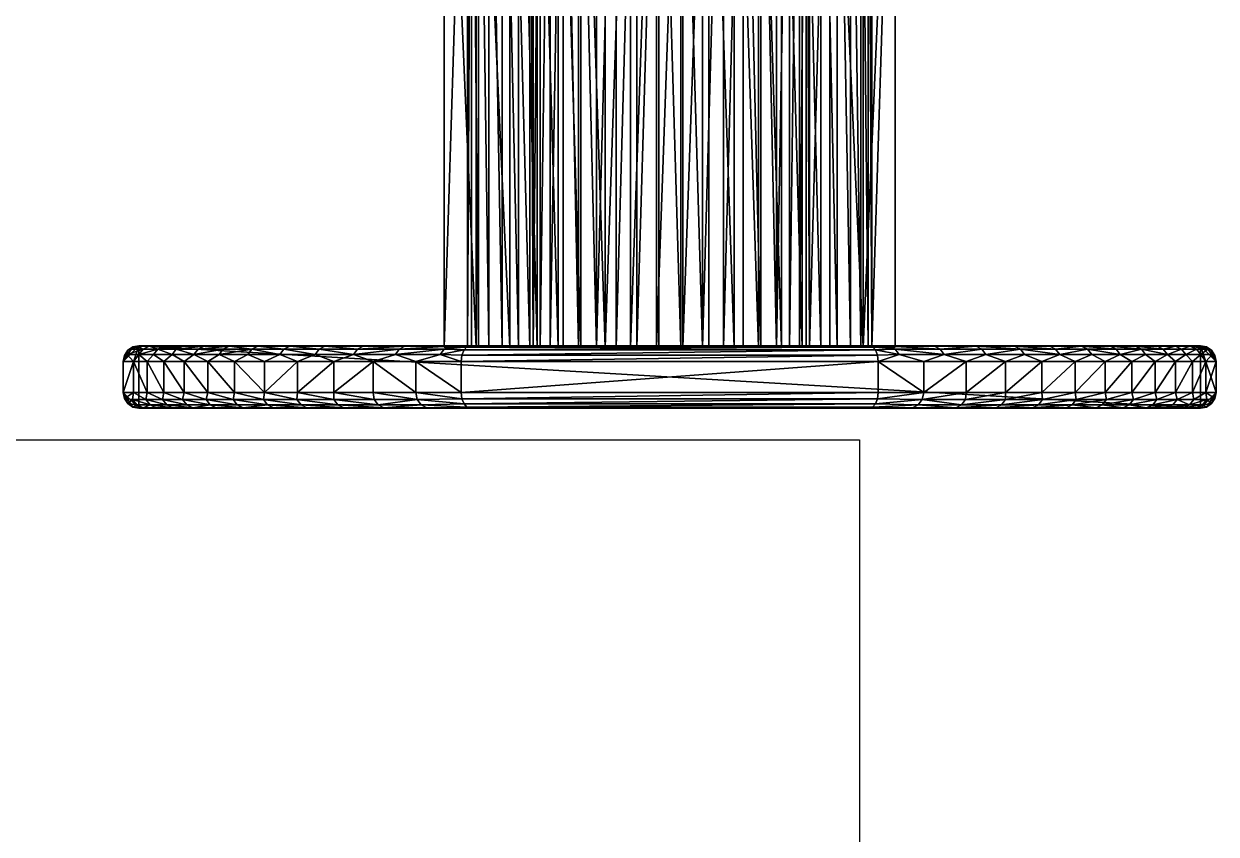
# Model space of a CAD drawing. Header units: metres. Extents: x -46 to 153, y -1 to 83.
# Drawn here: x 63.4823 to 63.8642, y 15.0238 to 15.2832 of the extents above; entities that cross this region are included whole.
import ezdxf

# ---------------------------------------------------------------- set-up
doc = ezdxf.new("R2010")
doc.units = ezdxf.units.M
doc.header["$LTSCALE"] = 0.018
doc.layers.add('3DKITBATH', color=3, linetype='Continuous')
doc.layers.add('LAYER-ON', color=4, linetype='Continuous')

# ---------------------------------------------------------------- blocks, each defined once
blk = doc.blocks.new('cwba250')
at = {"layer": '3DKITBATH', "color": 227}
mesh = blk.add_polyface(dxfattribs=at)
corners = [(0.14502, 0, 0.35), (0.1431, -0.00038, 0.35), (0.14, -0.005, 0.35), (0.14502, -0.02, 0.35), (0.14147, -0.00146, 0.35), (0.14038, -0.00308, 0.35), (0.14762, -0.015, 0.28898), (0.14762, -0.005, 0.28898), (0.15303, -0.005, 0.2587), (0.14327, -0.015, 0.31942), (0.14327, -0.005, 0.31942), (0.14, -0.015, 0.35), (0.14856, -0.00109, 0.29511), (0.15054, -0.00013, 0.29541), (0.15586, -0.00013, 0.26456), (0.15389, -0.00109, 0.26419), (0.14297, -0.00283, 0.32604), (0.14435, -0.00109, 0.3262), (0.14719, -0.00283, 0.2949), (0.14634, -0.00013, 0.32643), (0.15252, -0.00283, 0.26393), (0.15897, -0.00283, 0.23317), (0.15254, 0, 0.28988), (0.14826, 0, 0.31988)]
mesh.append_faces([[corners[k] for k in face] for face in [(0, 2, 3, 3)]], dxfattribs={"vtx0": -1, "vtx1": -1, "vtx2": -1, "vtx3": -1, "color": 227})
mesh.append_faces([[corners[k] for k in face] for face in [(9, 7, 6, 6), (11, 10, 9, 9), (12, 14, 15, 15), (12, 16, 17, 17), (17, 13, 12, 12), (20, 12, 15, 15)]], dxfattribs={"vtx0": -1, "vtx2": -1, "color": 227})
mesh.append_faces([[corners[k] for k in face] for face in [(0, 1, 2, 2), (1, 4, 2, 2)]], dxfattribs={"vtx1": -1, "vtx2": -1, "vtx3": -1, "color": 227})
mesh.append_faces([[corners[k] for k in face] for face in [(16, 4, 17, 17), (17, 1, 19, 19), (20, 7, 18, 18), (20, 8, 7, 7), (21, 8, 20, 20), (22, 14, 13, 13), (23, 13, 19, 19), (23, 22, 13, 13), (0, 23, 19, 19), (0, 19, 1, 1), (1, 17, 4, 4), (4, 16, 5, 5), (10, 18, 7, 7), (10, 16, 18, 18), (10, 5, 16, 16), (10, 2, 5, 5)]], dxfattribs={"vtx2": -1, "color": 227})
mesh.append_faces([[corners[k] for k in face] for face in [(4, 5, 2, 2), (6, 7, 8, 8), (9, 10, 7, 7), (11, 2, 10, 10), (12, 13, 14, 14), (12, 18, 16, 16), (17, 19, 13, 13), (20, 18, 12, 12)]], dxfattribs={"vtx2": -1, "vtx3": -1, "color": 227})
mesh = blk.add_polyface(dxfattribs=at)
corners = [(0.44999, 0, 0.17194), (0.18, 0, 0.17194), (0.1716, 0, 0.20105), (0.4584, 0, 0.20105), (0.16422, 0, 0.23043), (0.46578, 0, 0.23043), (0.15786, 0, 0.26006), (0.47214, 0, 0.26006), (0.15254, 0, 0.28988), (0.47746, 0, 0.28988), (0.14826, 0, 0.31988), (0.48174, 0, 0.31988), (0.14502, 0, 0.35), (0.24153, -0.01717, 0.01317), (0.24913, -0.01865, 0.00159), (0.24276, -0.01891, 0.01383), (0.23018, -0.01987, 0.0426), (0.23688, -0.02, 0.03174), (0.22357, -0.02, 0.05895), (0.25007, -0.01966, 0.00319), (0.24452, -0.01987, 0.01478), (0.22839, -0.01891, 0.04172), (0.25113, -0.02, 0.005), (0.2482, -0.015), (0.24845, -0.01703, 0.00043), (0.23364, -0.015, 0.02709), (0.22714, -0.01717, 0.0411), (0.22005, -0.015, 0.05468), (0.23364, -0.005, 0.02709), (0.2482, -0.005), (0.23539, -0.00109, 0.02781), (0.24913, -0.00135, 0.00159), (0.23412, -0.00283, 0.02725), (0.22158, -0.00109, 0.05585), (0.22005, -0.005, 0.05468), (0.24845, -0.00297, 0.00043), (0.23721, -0.00013, 0.02866), (0.23688, 0, 0.03174), (0.25113, 0, 0.005), (0.25007, -0.00034, 0.00319), (0.22339, -0.00013, 0.0567), (0.22357, 0, 0.05895)]
mesh.append_faces([[corners[k] for k in face] for face in [(20, 21, 15, 15), (26, 15, 21, 21), (28, 23, 25, 25), (27, 28, 25, 25), (32, 33, 30, 30), (30, 40, 36, 36)]], dxfattribs={"vtx0": -1, "vtx2": -1, "color": 227})
mesh.append_faces([[corners[k] for k in face] for face in [(0, 1, 2, 2), (3, 2, 4, 4), (5, 4, 6, 6), (7, 6, 8, 8), (9, 8, 10, 10), (11, 10, 12, 12)]], dxfattribs={"vtx0": -1, "vtx2": -1, "vtx3": -1, "color": 227})
mesh.append_faces([[corners[k] for k in face] for face in [(13, 14, 15, 15), (16, 17, 18, 18), (15, 19, 20, 20), (20, 17, 16, 16), (20, 22, 17, 17), (23, 24, 13, 13), (25, 23, 13, 13), (26, 25, 13, 13), (26, 27, 25, 25), (30, 31, 32, 32), (32, 28, 34, 34), (35, 28, 32, 32), (35, 29, 28, 28), (35, 32, 31, 31), (36, 37, 38, 38), (36, 39, 30, 30), (40, 37, 36, 36), (40, 41, 37, 37)]], dxfattribs={"vtx2": -1, "color": 227})
mesh.append_faces([[corners[k] for k in face] for face in [(20, 16, 21, 21), (26, 13, 15, 15), (28, 29, 23, 23)]], dxfattribs={"vtx2": -1, "vtx3": -1, "color": 227})
mesh = blk.add_polyface(dxfattribs=at)
corners = [(0.37887, 0, 0.005), (0.25113, 0, 0.005), (0.23688, 0, 0.03174), (0.39312, 0, 0.03174), (0.22357, 0, 0.05895), (0.40643, 0, 0.05895), (0.21121, 0, 0.08661), (0.41879, 0, 0.08661), (0.19982, 0, 0.11469), (0.43018, 0, 0.11469), (0.18941, 0, 0.14314), (0.44058, 0, 0.14314), (0.18, 0, 0.17194), (0.14502, 0, 0.35), (0.14502, -0.02, 0.35), (0.48498, -0.02, 0.35), (0.14826, -0.02, 0.31988), (0.48174, -0.02, 0.31988), (0.15254, -0.02, 0.28988), (0.47746, -0.02, 0.28988), (0.15786, -0.02, 0.26006), (0.47214, -0.02, 0.26006), (0.16422, -0.02, 0.23043), (0.46578, -0.02, 0.23043), (0.1716, -0.02, 0.20105), (0.4584, -0.02, 0.20105), (0.18, -0.02, 0.17194), (0.44999, -0.02, 0.17194), (0.18941, -0.02, 0.14314), (0.44058, -0.02, 0.14314), (0.19982, -0.02, 0.11469), (0.43018, -0.02, 0.11469), (0.21121, -0.02, 0.08661), (0.41879, -0.02, 0.08661), (0.22357, -0.02, 0.05895), (0.40643, -0.02, 0.05895), (0.23688, -0.02, 0.03174), (0.39312, -0.02, 0.03174), (0.25113, -0.02, 0.005), (0.37887, -0.02, 0.005), (0.24452, -0.01987, 0.01478), (0.25007, -0.01966, 0.00319), (0.24276, -0.01891, 0.01383), (0.24913, -0.01865, 0.00159), (0.24153, -0.01717, 0.01317), (0.24845, -0.01703, 0.00043), (0.37993, -0.01966, 0.00319), (0.38087, -0.01865, 0.00159), (0.38155, -0.01703, 0.00043), (0.3818, -0.015), (0.2482, -0.015), (0.2482, -0.005), (0.3818, -0.005), (0.24913, -0.00135, 0.00159), (0.23539, -0.00109, 0.02781), (0.25007, -0.00034, 0.00319), (0.23721, -0.00013, 0.02866), (0.37993, -0.00034, 0.00319), (0.24845, -0.00297, 0.00043), (0.38087, -0.00135, 0.00159), (0.38155, -0.00297, 0.00043)]
mesh.append_faces([[corners[k] for k in face] for face in [(47, 41, 43, 43), (48, 43, 45, 45), (49, 45, 50, 50)]], dxfattribs={"vtx0": -1, "vtx2": -1, "color": 227})
mesh.append_faces([[corners[k] for k in face] for face in [(3, 2, 4, 4), (5, 4, 6, 6), (7, 6, 8, 8), (9, 8, 10, 10), (11, 10, 12, 12), (13, 14, 15, 15)]], dxfattribs={"vtx0": -1, "vtx2": -1, "vtx3": -1, "color": 227})
mesh.append_faces([[corners[k] for k in face] for face in [(46, 39, 41, 41)]], dxfattribs={"vtx1": -1, "vtx2": -1, "color": 227})
mesh.append_faces([[corners[k] for k in face] for face in [(14, 16, 17, 17), (16, 18, 19, 19), (18, 20, 21, 21), (20, 22, 23, 23), (22, 24, 25, 25), (24, 26, 27, 27), (26, 28, 29, 29), (28, 30, 31, 31), (30, 32, 33, 33), (32, 34, 35, 35), (34, 36, 37, 37)]], dxfattribs={"vtx1": -1, "vtx2": -1, "vtx3": -1, "color": 227})
mesh.append_faces([[corners[k] for k in face] for face in [(38, 40, 41, 41), (41, 42, 43, 43), (43, 44, 45, 45), (53, 54, 55, 55), (56, 1, 55, 55), (58, 53, 59, 59), (51, 58, 60, 60)]], dxfattribs={"vtx2": -1, "color": 227})
mesh.append_faces([[corners[k] for k in face] for face in [(0, 1, 2, 2), (36, 38, 39, 39), (39, 38, 41, 41), (50, 51, 52, 52), (53, 55, 57, 57)]], dxfattribs={"vtx2": -1, "vtx3": -1, "color": 227})
mesh = blk.add_polyface(dxfattribs=at)
corners = [(0.4584, 0, 0.20105), (0.16422, 0, 0.23043), (0.46578, 0, 0.23043), (0.15786, 0, 0.26006), (0.47214, 0, 0.26006), (0.15254, 0, 0.28988), (0.47746, 0, 0.28988), (0.14826, 0, 0.31988), (0.48174, 0, 0.31988), (0.14502, 0, 0.35), (0.48498, 0, 0.35), (0.48498, -0.02, 0.35), (0.14502, -0.02, 0.35), (0.48174, -0.02, 0.31988), (0.14826, -0.02, 0.31988), (0.47746, -0.02, 0.28988), (0.15254, -0.02, 0.28988), (0.47214, -0.02, 0.26006), (0.15786, -0.02, 0.26006), (0.46578, -0.02, 0.23043), (0.16422, -0.02, 0.23043), (0.4584, -0.02, 0.20105), (0.40161, -0.01891, 0.04172), (0.39982, -0.01987, 0.0426), (0.38548, -0.01987, 0.01478), (0.38725, -0.01891, 0.01383), (0.39636, -0.015, 0.02709), (0.40995, -0.015, 0.05468), (0.40286, -0.01717, 0.0411), (0.38087, -0.01865, 0.00159), (0.38847, -0.01717, 0.01317), (0.3818, -0.015), (0.39312, -0.02, 0.03174), (0.37887, -0.02, 0.005), (0.40643, -0.02, 0.05895), (0.39636, -0.005, 0.02709), (0.3818, -0.005), (0.39461, -0.00109, 0.02781), (0.37993, -0.00034, 0.00319), (0.39279, -0.00013, 0.02866), (0.39588, -0.00283, 0.02725), (0.38087, -0.00135, 0.00159), (0.40661, -0.00013, 0.0567), (0.40842, -0.00109, 0.05585), (0.40968, -0.00283, 0.05526), (0.39312, 0, 0.03174), (0.37887, 0, 0.005), (0.38155, -0.00297, 0.00043), (0.40995, -0.005, 0.05468)]
mesh.append_faces([[corners[k] for k in face] for face in [(0, 1, 2, 2), (2, 3, 4, 4), (4, 5, 6, 6), (6, 7, 8, 8), (9, 11, 10, 10)]], dxfattribs={"vtx0": -1, "vtx1": -1, "vtx2": -1, "color": 227})
mesh.append_faces([[corners[k] for k in face] for face in [(8, 9, 10, 10), (12, 13, 11, 11), (22, 24, 25, 25), (28, 25, 30, 30), (35, 27, 26, 26), (43, 40, 37, 37)]], dxfattribs={"vtx0": -1, "vtx2": -1, "color": 227})
mesh.append_faces([[corners[k] for k in face] for face in [(14, 15, 13, 13), (16, 17, 15, 15), (18, 19, 17, 17), (20, 21, 19, 19)]], dxfattribs={"vtx0": -1, "vtx2": -1, "vtx3": -1, "color": 227})
mesh.append_faces([[corners[k] for k in face] for face in [(26, 27, 28, 28), (25, 29, 30, 30), (30, 26, 28, 28), (30, 31, 26, 26), (32, 24, 23, 23), (32, 33, 24, 24), (34, 32, 23, 23), (37, 38, 39, 39), (40, 41, 37, 37), (45, 42, 39, 39), (46, 45, 39, 39), (35, 47, 40, 40), (48, 35, 40, 40)]], dxfattribs={"vtx2": -1, "color": 227})
mesh.append_faces([[corners[k] for k in face] for face in [(22, 23, 24, 24), (28, 22, 25, 25), (36, 35, 26, 26), (37, 39, 42, 42), (43, 44, 40, 40)]], dxfattribs={"vtx2": -1, "vtx3": -1, "color": 227})
mesh = blk.add_polyface(dxfattribs=at)
corners = [(0.16395, -0.01891, 0.21822), (0.17395, -0.01987, 0.18845), (0.16589, -0.01987, 0.2187), (0.15697, -0.01891, 0.2488), (0.15893, -0.01987, 0.24921), (0.15306, -0.01987, 0.27996), (0.15786, -0.02, 0.26006), (0.16422, -0.02, 0.23043), (0.1716, -0.02, 0.20105), (0.17069, -0.01717, 0.18752), (0.1626, -0.01717, 0.21788), (0.1595, -0.015, 0.22864), (0.16703, -0.015, 0.19882), (0.15561, -0.01717, 0.24852), (0.15303, -0.015, 0.2587), (0.1595, -0.005, 0.22864), (0.16703, -0.005, 0.19882), (0.15303, -0.005, 0.2587), (0.16227, -0.00013, 0.23392), (0.16979, -0.00013, 0.20354), (0.16785, -0.00109, 0.20302), (0.16032, -0.00109, 0.23348), (0.15389, -0.00109, 0.26419), (0.15586, -0.00013, 0.26456), (0.15252, -0.00283, 0.26393), (0.15897, -0.00283, 0.23317), (0.16651, -0.00283, 0.20266), (0.16422, 0, 0.23043), (0.15786, 0, 0.26006), (0.15254, 0, 0.28988)]
mesh.append_faces([[corners[k] for k in face] for face in [(0, 1, 2, 2), (3, 2, 4, 4), (5, 3, 4, 4), (9, 0, 10, 10), (13, 0, 3, 3), (11, 16, 12, 12), (14, 15, 11, 11), (18, 20, 21, 21), (22, 18, 21, 21), (24, 21, 25, 25), (25, 20, 26, 26)]], dxfattribs={"vtx0": -1, "vtx2": -1, "color": 227})
mesh.append_faces([[corners[k] for k in face] for face in [(6, 5, 4, 4), (7, 4, 2, 2), (7, 6, 4, 4), (8, 7, 2, 2), (10, 11, 12, 12), (13, 11, 10, 10), (13, 14, 11, 11), (25, 15, 17, 17), (26, 15, 25, 25), (26, 16, 15, 15), (27, 19, 18, 18), (28, 18, 23, 23), (28, 27, 18, 18), (29, 28, 23, 23)]], dxfattribs={"vtx2": -1, "color": 227})
mesh.append_faces([[corners[k] for k in face] for face in [(3, 0, 2, 2), (13, 10, 0, 0), (11, 15, 16, 16), (14, 17, 15, 15), (18, 19, 20, 20), (22, 23, 18, 18), (24, 22, 21, 21), (25, 21, 20, 20)]], dxfattribs={"vtx2": -1, "vtx3": -1, "color": 227})
mesh = blk.add_polyface(dxfattribs=at)
corners = [(0.17202, -0.01891, 0.1879), (0.18118, -0.01891, 0.15789), (0.18309, -0.01987, 0.15851), (0.17395, -0.01987, 0.18845), (0.16395, -0.01891, 0.21822), (0.1716, -0.02, 0.20105), (0.16589, -0.01987, 0.2187), (0.18, -0.02, 0.17194), (0.19011, -0.01717, 0.12775), (0.17986, -0.01717, 0.15746), (0.17559, -0.015, 0.16928), (0.18519, -0.015, 0.14006), (0.17069, -0.01717, 0.18752), (0.16703, -0.015, 0.19882), (0.1626, -0.01717, 0.21788), (0.17559, -0.005, 0.16928), (0.18519, -0.005, 0.14006), (0.16703, -0.005, 0.19882), (0.17838, -0.00013, 0.17344), (0.18616, -0.00109, 0.14301), (0.17647, -0.00109, 0.17285), (0.16979, -0.00013, 0.20354), (0.16785, -0.00109, 0.20302), (0.16651, -0.00283, 0.20266), (0.17514, -0.00283, 0.17245), (0.18485, -0.00283, 0.14256), (0.18, 0, 0.17194), (0.18806, -0.00013, 0.14367), (0.1716, 0, 0.20105), (0.16422, 0, 0.23043)]
mesh.append_faces([[corners[k] for k in face] for face in [(0, 2, 3, 3), (8, 1, 9, 9), (12, 1, 0, 0), (10, 16, 11, 11), (13, 15, 10, 10), (18, 19, 20, 20), (21, 20, 22, 22), (23, 20, 24, 24), (24, 19, 25, 25)]], dxfattribs={"vtx0": -1, "vtx2": -1, "color": 227})
mesh.append_faces([[corners[k] for k in face] for face in [(5, 6, 3, 3), (7, 3, 2, 2), (7, 5, 3, 3), (9, 10, 11, 11), (12, 10, 9, 9), (12, 13, 10, 10), (14, 13, 12, 12), (24, 17, 23, 23), (24, 15, 17, 17), (25, 15, 24, 24), (25, 16, 15, 15), (26, 27, 18, 18), (28, 18, 21, 21), (28, 26, 18, 18), (29, 28, 21, 21)]], dxfattribs={"vtx2": -1, "color": 227})
mesh.append_faces([[corners[k] for k in face] for face in [(0, 1, 2, 2), (4, 0, 3, 3), (12, 9, 1, 1), (12, 0, 4, 4), (10, 15, 16, 16), (13, 17, 15, 15), (21, 18, 20, 20), (23, 22, 20, 20), (24, 20, 19, 19)]], dxfattribs={"vtx2": -1, "vtx3": -1, "color": 227})
mesh = blk.add_polyface(dxfattribs=at)
corners = [(0.37887, 0, 0.005), (0.23688, 0, 0.03174), (0.39312, 0, 0.03174), (0.22357, 0, 0.05895), (0.40643, 0, 0.05895), (0.21121, 0, 0.08661), (0.41879, 0, 0.08661), (0.19982, 0, 0.11469), (0.43018, 0, 0.11469), (0.18941, 0, 0.14314), (0.44058, 0, 0.14314), (0.18, 0, 0.17194), (0.44999, 0, 0.17194), (0.1716, 0, 0.20105), (0.4584, 0, 0.20105), (0.1716, -0.02, 0.20105), (0.44999, -0.02, 0.17194), (0.4584, -0.02, 0.20105), (0.18, -0.02, 0.17194), (0.44058, -0.02, 0.14314), (0.18941, -0.02, 0.14314), (0.43018, -0.02, 0.11469), (0.19982, -0.02, 0.11469), (0.41879, -0.02, 0.08661), (0.21121, -0.02, 0.08661), (0.40643, -0.02, 0.05895), (0.22357, -0.02, 0.05895), (0.39312, -0.02, 0.03174), (0.23688, -0.02, 0.03174), (0.37887, -0.02, 0.005), (0.38087, -0.01865, 0.00159), (0.37993, -0.01966, 0.00319), (0.25007, -0.01966, 0.00319), (0.38155, -0.01703, 0.00043), (0.24913, -0.01865, 0.00159), (0.3818, -0.015), (0.24845, -0.01703, 0.00043), (0.38548, -0.01987, 0.01478), (0.38725, -0.01891, 0.01383), (0.38847, -0.01717, 0.01317), (0.3818, -0.005), (0.39636, -0.015, 0.02709), (0.2482, -0.015), (0.39279, -0.00013, 0.02866), (0.37993, -0.00034, 0.00319), (0.39461, -0.00109, 0.02781), (0.38087, -0.00135, 0.00159), (0.39588, -0.00283, 0.02725), (0.38155, -0.00297, 0.00043), (0.39636, -0.005, 0.02709), (0.25007, -0.00034, 0.00319), (0.25113, 0, 0.005), (0.24913, -0.00135, 0.00159), (0.24845, -0.00297, 0.00043), (0.2482, -0.005)]
mesh.append_faces([[corners[k] for k in face] for face in [(0, 1, 2, 2), (2, 3, 4, 4), (4, 5, 6, 6), (6, 7, 8, 8), (8, 9, 10, 10), (10, 11, 12, 12), (12, 13, 14, 14)]], dxfattribs={"vtx0": -1, "vtx1": -1, "vtx2": -1, "color": 227})
mesh.append_faces([[corners[k] for k in face] for face in [(40, 41, 35, 35), (42, 40, 35, 35), (52, 44, 46, 46)]], dxfattribs={"vtx0": -1, "vtx2": -1, "color": 227})
mesh.append_faces([[corners[k] for k in face] for face in [(15, 16, 17, 17), (18, 19, 16, 16), (20, 21, 19, 19), (22, 23, 21, 21), (24, 25, 23, 23), (26, 27, 25, 25), (28, 29, 27, 27)]], dxfattribs={"vtx0": -1, "vtx2": -1, "vtx3": -1, "color": 227})
mesh.append_faces([[corners[k] for k in face] for face in [(50, 51, 44, 44)]], dxfattribs={"vtx1": -1, "vtx2": -1, "color": 227})
mesh.append_faces([[corners[k] for k in face] for face in [(37, 31, 38, 38), (39, 33, 35, 35), (33, 39, 30, 30), (30, 38, 31, 31), (31, 37, 29, 29), (0, 43, 44, 44), (44, 45, 46, 46), (46, 47, 48, 48), (49, 40, 48, 48), (53, 46, 48, 48), (54, 48, 40, 40)]], dxfattribs={"vtx2": -1, "color": 227})
mesh.append_faces([[corners[k] for k in face] for face in [(30, 31, 32, 32), (33, 30, 34, 34), (35, 33, 36, 36), (51, 0, 44, 44)]], dxfattribs={"vtx2": -1, "vtx3": -1, "color": 227})
mesh = blk.add_polyface(dxfattribs=at)
corners = [(0.18309, -0.01987, 0.15851), (0.18118, -0.01891, 0.15789), (0.19141, -0.01891, 0.12823), (0.19329, -0.01987, 0.12892), (0.18941, -0.02, 0.14314), (0.18, -0.02, 0.17194), (0.19982, -0.02, 0.11469), (0.20455, -0.01987, 0.09971), (0.2027, -0.01891, 0.09895), (0.20141, -0.01717, 0.09843), (0.19581, -0.015, 0.1112), (0.20743, -0.015, 0.08273), (0.19011, -0.01717, 0.12775), (0.18519, -0.015, 0.14006), (0.17986, -0.01717, 0.15746), (0.19581, -0.005, 0.1112), (0.20743, -0.005, 0.08273), (0.18519, -0.005, 0.14006), (0.17838, -0.00013, 0.17344), (0.18806, -0.00013, 0.14367), (0.18616, -0.00109, 0.14301), (0.19562, -0.00283, 0.11305), (0.18485, -0.00283, 0.14256), (0.19692, -0.00109, 0.11356), (0.20873, -0.00109, 0.08447), (0.20746, -0.00283, 0.08393), (0.19878, -0.00013, 0.11428), (0.21058, -0.00013, 0.08526), (0.18941, 0, 0.14314), (0.19982, 0, 0.11469), (0.18, 0, 0.17194)]
mesh.append_faces([[corners[k] for k in face] for face in [(0, 2, 3, 3), (7, 2, 8, 8), (12, 8, 2, 2), (13, 15, 10, 10), (23, 22, 20, 20), (24, 21, 23, 23), (26, 20, 19, 19), (27, 23, 26, 26)]], dxfattribs={"vtx0": -1, "vtx2": -1, "color": 227})
mesh.append_faces([[corners[k] for k in face] for face in [(4, 0, 3, 3), (4, 5, 0, 0), (6, 4, 3, 3), (7, 6, 3, 3), (9, 10, 11, 11), (12, 10, 9, 9), (12, 13, 10, 10), (14, 13, 12, 12), (21, 17, 22, 22), (21, 15, 17, 17), (25, 15, 21, 21), (25, 16, 15, 15), (28, 26, 19, 19), (28, 29, 26, 26), (30, 28, 19, 19)]], dxfattribs={"vtx2": -1, "color": 227})
mesh.append_faces([[corners[k] for k in face] for face in [(0, 1, 2, 2), (7, 3, 2, 2), (12, 9, 8, 8), (12, 2, 1, 1), (10, 15, 16, 16), (13, 17, 15, 15), (18, 19, 20, 20), (23, 21, 22, 22), (24, 25, 21, 21), (26, 23, 20, 20)]], dxfattribs={"vtx2": -1, "vtx3": -1, "color": 227})
mesh = blk.add_polyface(dxfattribs=at)
corners = [(0.20455, -0.01987, 0.09971), (0.21121, -0.02, 0.08661), (0.19982, -0.02, 0.11469), (0.21686, -0.01987, 0.07093), (0.2027, -0.01891, 0.09895), (0.21503, -0.01891, 0.0701), (0.22357, -0.02, 0.05895), (0.22839, -0.01891, 0.04172), (0.23018, -0.01987, 0.0426), (0.22714, -0.01717, 0.0411), (0.21376, -0.01717, 0.06954), (0.22005, -0.015, 0.05468), (0.20743, -0.015, 0.08273), (0.20141, -0.01717, 0.09843), (0.22005, -0.005, 0.05468), (0.23364, -0.005, 0.02709), (0.20743, -0.005, 0.08273), (0.19581, -0.015, 0.1112), (0.20746, -0.00283, 0.08393), (0.22158, -0.00109, 0.05585), (0.22032, -0.00283, 0.05526), (0.20873, -0.00109, 0.08447), (0.23412, -0.00283, 0.02725), (0.23539, -0.00109, 0.02781), (0.22339, -0.00013, 0.0567), (0.21058, -0.00013, 0.08526), (0.22357, 0, 0.05895), (0.21121, 0, 0.08661), (0.19692, -0.00109, 0.11356), (0.19878, -0.00013, 0.11428), (0.19982, 0, 0.11469)]
mesh.append_faces([[corners[k] for k in face] for face in [(3, 4, 5, 5), (3, 7, 8, 8), (9, 5, 10, 10), (10, 4, 13, 13), (12, 14, 11, 11), (17, 16, 12, 12), (18, 19, 20, 20), (24, 21, 25, 25)]], dxfattribs={"vtx0": -1, "vtx2": -1, "color": 227})
mesh.append_faces([[corners[k] for k in face] for face in [(0, 1, 2, 2), (3, 1, 0, 0), (3, 6, 1, 1), (8, 6, 3, 3), (10, 11, 9, 9), (10, 12, 11, 11), (13, 12, 10, 10), (20, 16, 18, 18), (20, 14, 16, 16), (22, 14, 20, 20), (25, 26, 24, 24), (25, 27, 26, 26), (29, 27, 25, 25), (29, 30, 27, 27)]], dxfattribs={"vtx2": -1, "color": 227})
mesh.append_faces([[corners[k] for k in face] for face in [(3, 0, 4, 4), (3, 5, 7, 7), (9, 7, 5, 5), (10, 5, 4, 4), (11, 14, 15, 15), (12, 16, 14, 14), (18, 21, 19, 19), (22, 20, 19, 19), (23, 19, 24, 24), (24, 19, 21, 21), (25, 21, 28, 28)]], dxfattribs={"vtx2": -1, "vtx3": -1, "color": 227})
mesh = blk.add_polyface(dxfattribs=at)
corners = [(0.40161, -0.01891, 0.04172), (0.41624, -0.01717, 0.06954), (0.41497, -0.01891, 0.0701), (0.40286, -0.01717, 0.0411), (0.39982, -0.01987, 0.0426), (0.41314, -0.01987, 0.07093), (0.4273, -0.01891, 0.09895), (0.42859, -0.01717, 0.09843), (0.42545, -0.01987, 0.09971), (0.42257, -0.015, 0.08273), (0.40995, -0.015, 0.05468), (0.40643, -0.02, 0.05895), (0.41879, -0.02, 0.08661), (0.43018, -0.02, 0.11469), (0.40995, -0.005, 0.05468), (0.42257, -0.005, 0.08273), (0.39636, -0.005, 0.02709), (0.39461, -0.00109, 0.02781), (0.40661, -0.00013, 0.0567), (0.40842, -0.00109, 0.05585), (0.42127, -0.00109, 0.08447), (0.41942, -0.00013, 0.08526), (0.42254, -0.00283, 0.08393), (0.40968, -0.00283, 0.05526), (0.43438, -0.00283, 0.11305), (0.43308, -0.00109, 0.11356), (0.41879, 0, 0.08661), (0.43122, -0.00013, 0.11428), (0.40643, 0, 0.05895), (0.39312, 0, 0.03174), (0.39588, -0.00283, 0.02725), (0.43419, -0.005, 0.1112)]
mesh.append_faces([[corners[k] for k in face] for face in [(0, 1, 2, 2), (2, 4, 0, 0), (6, 1, 7, 7), (8, 2, 6, 6), (10, 15, 9, 9), (17, 18, 19, 19), (20, 18, 21, 21), (22, 19, 20, 20)]], dxfattribs={"vtx0": -1, "vtx2": -1, "color": 227})
mesh.append_faces([[corners[k] for k in face] for face in [(9, 7, 1, 1), (10, 1, 3, 3), (10, 9, 1, 1), (11, 4, 5, 5), (12, 5, 8, 8), (12, 11, 5, 5), (13, 12, 8, 8), (26, 27, 21, 21), (28, 21, 18, 18), (28, 26, 21, 21), (29, 28, 18, 18), (14, 30, 23, 23), (15, 23, 22, 22), (15, 14, 23, 23), (31, 15, 22, 22)]], dxfattribs={"vtx2": -1, "color": 227})
mesh.append_faces([[corners[k] for k in face] for face in [(0, 3, 1, 1), (2, 5, 4, 4), (6, 2, 1, 1), (8, 5, 2, 2), (10, 14, 15, 15), (16, 14, 10, 10), (20, 19, 18, 18), (22, 23, 19, 19), (24, 22, 20, 20), (25, 20, 21, 21)]], dxfattribs={"vtx2": -1, "vtx3": -1, "color": 227})
mesh = blk.add_polyface(dxfattribs=at)
corners = [(0.43859, -0.01891, 0.12823), (0.42859, -0.01717, 0.09843), (0.43989, -0.01717, 0.12775), (0.4273, -0.01891, 0.09895), (0.44882, -0.01891, 0.15789), (0.44481, -0.015, 0.14006), (0.45014, -0.01717, 0.15746), (0.43419, -0.015, 0.1112), (0.42257, -0.015, 0.08273), (0.43671, -0.01987, 0.12892), (0.42545, -0.01987, 0.09971), (0.43018, -0.02, 0.11469), (0.44058, -0.02, 0.14314), (0.44691, -0.01987, 0.15851), (0.44999, -0.02, 0.17194), (0.43419, -0.005, 0.1112), (0.44481, -0.005, 0.14006), (0.42257, -0.005, 0.08273), (0.43438, -0.00283, 0.11305), (0.42127, -0.00109, 0.08447), (0.43308, -0.00109, 0.11356), (0.44515, -0.00283, 0.14256), (0.44384, -0.00109, 0.14301), (0.45162, -0.00013, 0.17344), (0.44194, -0.00013, 0.14367), (0.44058, 0, 0.14314), (0.44999, 0, 0.17194), (0.41942, -0.00013, 0.08526), (0.43122, -0.00013, 0.11428), (0.43018, 0, 0.11469), (0.41879, 0, 0.08661), (0.42254, -0.00283, 0.08393)]
mesh.append_faces([[corners[k] for k in face] for face in [(0, 1, 2, 2), (9, 3, 0, 0), (13, 0, 4, 4), (7, 16, 5, 5), (8, 15, 7, 7), (18, 19, 20, 20), (21, 20, 22, 22), (23, 22, 24, 24), (20, 27, 28, 28), (28, 22, 20, 20)]], dxfattribs={"vtx0": -1, "vtx2": -1, "color": 227})
mesh.append_faces([[corners[k] for k in face] for face in [(5, 6, 2, 2), (7, 2, 1, 1), (7, 5, 2, 2), (8, 7, 1, 1), (9, 11, 10, 10), (9, 12, 11, 11), (13, 12, 9, 9), (13, 14, 12, 12), (24, 25, 26, 26), (28, 25, 24, 24), (28, 29, 25, 25), (30, 29, 28, 28), (15, 31, 18, 18), (16, 18, 21, 21), (16, 15, 18, 18)]], dxfattribs={"vtx2": -1, "color": 227})
mesh.append_faces([[corners[k] for k in face] for face in [(0, 3, 1, 1), (4, 0, 2, 2), (9, 10, 3, 3), (13, 9, 0, 0), (7, 15, 16, 16), (8, 17, 15, 15), (21, 18, 20, 20), (28, 24, 22, 22)]], dxfattribs={"vtx2": -1, "vtx3": -1, "color": 227})
mesh = blk.add_polyface(dxfattribs=at)
corners = [(0.44882, -0.01891, 0.15789), (0.43989, -0.01717, 0.12775), (0.45014, -0.01717, 0.15746), (0.45931, -0.01717, 0.18752), (0.45798, -0.01891, 0.1879), (0.4674, -0.01717, 0.21788), (0.46297, -0.015, 0.19882), (0.45441, -0.015, 0.16928), (0.44481, -0.015, 0.14006), (0.45605, -0.01987, 0.18845), (0.44691, -0.01987, 0.15851), (0.44999, -0.02, 0.17194), (0.4584, -0.02, 0.20105), (0.46605, -0.01891, 0.21822), (0.46411, -0.01987, 0.2187), (0.46578, -0.02, 0.23043), (0.45441, -0.005, 0.16928), (0.46297, -0.005, 0.19882), (0.44481, -0.005, 0.14006), (0.45486, -0.00283, 0.17245), (0.44384, -0.00109, 0.14301), (0.45353, -0.00109, 0.17285), (0.44515, -0.00283, 0.14256), (0.46349, -0.00283, 0.20266), (0.46215, -0.00109, 0.20302), (0.45162, -0.00013, 0.17344), (0.46022, -0.00013, 0.20354), (0.4584, 0, 0.20105), (0.44999, 0, 0.17194), (0.44194, -0.00013, 0.14367)]
mesh.append_faces([[corners[k] for k in face] for face in [(0, 1, 2, 2), (3, 0, 2, 2), (5, 4, 3, 3), (9, 0, 4, 4), (16, 6, 7, 7), (18, 7, 8, 8), (19, 20, 21, 21), (23, 21, 24, 24), (25, 24, 21, 21)]], dxfattribs={"vtx0": -1, "vtx2": -1, "color": 227})
mesh.append_faces([[corners[k] for k in face] for face in [(6, 5, 3, 3), (7, 3, 2, 2), (7, 6, 3, 3), (8, 7, 2, 2), (9, 11, 10, 10), (9, 12, 11, 11), (14, 12, 9, 9), (14, 15, 12, 12), (25, 27, 26, 26), (25, 28, 27, 27), (29, 28, 25, 25), (16, 22, 19, 19), (16, 18, 22, 22), (17, 19, 23, 23), (17, 16, 19, 19)]], dxfattribs={"vtx2": -1, "color": 227})
mesh.append_faces([[corners[k] for k in face] for face in [(3, 4, 0, 0), (9, 10, 0, 0), (9, 4, 13, 13), (16, 17, 6, 6), (18, 16, 7, 7), (19, 22, 20, 20), (23, 19, 21, 21), (25, 26, 24, 24), (25, 21, 20, 20)]], dxfattribs={"vtx2": -1, "vtx3": -1, "color": 227})
mesh = blk.add_polyface(dxfattribs=at)
corners = [(0.4674, -0.01717, 0.21788), (0.46605, -0.01891, 0.21822), (0.45798, -0.01891, 0.1879), (0.47304, -0.01891, 0.2488), (0.47439, -0.01717, 0.24852), (0.47891, -0.01891, 0.27962), (0.4705, -0.015, 0.22864), (0.47697, -0.015, 0.2587), (0.46297, -0.015, 0.19882), (0.45605, -0.01987, 0.18845), (0.46411, -0.01987, 0.2187), (0.47107, -0.01987, 0.24921), (0.46578, -0.02, 0.23043), (0.47214, -0.02, 0.26006), (0.47694, -0.01987, 0.27996), (0.47746, -0.02, 0.28988), (0.4705, -0.005, 0.22864), (0.46297, -0.005, 0.19882), (0.47103, -0.00283, 0.23317), (0.46349, -0.00283, 0.20266), (0.46215, -0.00109, 0.20302), (0.46968, -0.00109, 0.23348), (0.47748, -0.00283, 0.26393), (0.47611, -0.00109, 0.26419), (0.47414, -0.00013, 0.26456), (0.47214, 0, 0.26006), (0.47746, 0, 0.28988), (0.46773, -0.00013, 0.23392), (0.46578, 0, 0.23043), (0.46022, -0.00013, 0.20354), (0.4584, 0, 0.20105), (0.47697, -0.005, 0.2587)]
mesh.append_faces([[corners[k] for k in face] for face in [(3, 0, 4, 4), (9, 1, 10, 10), (10, 3, 11, 11), (16, 7, 6, 6), (17, 6, 8, 8), (18, 20, 21, 21), (22, 21, 23, 23), (27, 23, 21, 21), (27, 20, 29, 29)]], dxfattribs={"vtx0": -1, "vtx2": -1, "color": 227})
mesh.append_faces([[corners[k] for k in face] for face in [(6, 4, 0, 0), (6, 7, 4, 4), (8, 6, 0, 0), (11, 12, 10, 10), (11, 13, 12, 12), (14, 13, 11, 11), (14, 15, 13, 13), (24, 25, 26, 26), (27, 25, 24, 24), (27, 28, 25, 25), (29, 28, 27, 27), (29, 30, 28, 28), (16, 19, 18, 18), (16, 17, 19, 19), (31, 16, 18, 18)]], dxfattribs={"vtx2": -1, "color": 227})
mesh.append_faces([[corners[k] for k in face] for face in [(0, 1, 2, 2), (3, 1, 0, 0), (5, 3, 4, 4), (10, 1, 3, 3), (17, 16, 6, 6), (18, 19, 20, 20), (22, 18, 21, 21), (27, 24, 23, 23), (27, 21, 20, 20)]], dxfattribs={"vtx2": -1, "vtx3": -1, "color": 227})
mesh = blk.add_polyface(dxfattribs=at)
corners = [(0.48498, -0.02, 0.35), (0.49, -0.015, 0.35), (0.49, -0.005, 0.35), (0.48498, 0, 0.35), (0.48962, -0.00308, 0.35), (0.48853, -0.00146, 0.35), (0.4869, -0.00038, 0.35), (0.48673, -0.015, 0.31942), (0.48673, -0.005, 0.31942), (0.48238, -0.005, 0.28898), (0.47697, -0.005, 0.2587), (0.48238, -0.015, 0.28898), (0.4705, -0.005, 0.22864), (0.47697, -0.015, 0.2587), (0.48281, -0.00283, 0.2949), (0.47611, -0.00109, 0.26419), (0.48144, -0.00109, 0.29511), (0.47748, -0.00283, 0.26393), (0.48366, -0.00013, 0.32643), (0.48565, -0.00109, 0.3262), (0.48703, -0.00283, 0.32604), (0.48174, 0, 0.31988), (0.47946, -0.00013, 0.29541), (0.47746, 0, 0.28988), (0.47414, -0.00013, 0.26456), (0.47103, -0.00283, 0.23317)]
mesh.append_faces([[corners[k] for k in face] for face in [(0, 2, 3, 3)]], dxfattribs={"vtx0": -1, "vtx1": -1, "vtx2": -1, "vtx3": -1, "color": 227})
mesh.append_faces([[corners[k] for k in face] for face in [(14, 15, 16, 16), (20, 16, 19, 19), (18, 16, 22, 22), (24, 16, 15, 15)]], dxfattribs={"vtx0": -1, "vtx2": -1, "color": 227})
mesh.append_faces([[corners[k] for k in face] for face in [(0, 1, 2, 2), (2, 5, 6, 6), (2, 6, 3, 3)]], dxfattribs={"vtx0": -1, "vtx2": -1, "vtx3": -1, "color": 227})
mesh.append_faces([[corners[k] for k in face] for face in [(18, 6, 19, 19), (19, 5, 20, 20), (18, 21, 3, 3), (22, 21, 18, 18), (22, 23, 21, 21), (24, 23, 22, 22), (10, 25, 17, 17), (9, 17, 14, 14), (9, 10, 17, 17), (8, 14, 20, 20), (8, 9, 14, 14), (4, 8, 20, 20), (4, 2, 8, 8), (4, 20, 5, 5), (5, 19, 6, 6), (6, 18, 3, 3)]], dxfattribs={"vtx2": -1, "color": 227})
mesh.append_faces([[corners[k] for k in face] for face in [(2, 4, 5, 5), (7, 8, 2, 2), (9, 8, 7, 7), (10, 9, 11, 11), (12, 10, 13, 13), (14, 17, 15, 15), (20, 14, 16, 16), (18, 19, 16, 16), (24, 22, 16, 16)]], dxfattribs={"vtx2": -1, "vtx3": -1, "color": 227})
mesh = blk.add_polyface(dxfattribs=at)
corners = [(0.14, -0.005, 0.35), (0.14, -0.015, 0.35), (0.14502, -0.02, 0.35), (0.14038, -0.01692, 0.35), (0.14147, -0.01854, 0.35), (0.1431, -0.01962, 0.35), (0.15306, -0.01987, 0.27996), (0.15109, -0.01891, 0.27962), (0.15697, -0.01891, 0.2488), (0.1483, -0.01987, 0.3109), (0.14632, -0.01891, 0.31063), (0.14266, -0.01891, 0.34179), (0.14466, -0.01987, 0.34199), (0.14826, -0.02, 0.31988), (0.15254, -0.02, 0.28988), (0.15786, -0.02, 0.26006), (0.15561, -0.01717, 0.24852), (0.14972, -0.01717, 0.27939), (0.15303, -0.015, 0.2587), (0.14762, -0.015, 0.28898), (0.14494, -0.01717, 0.31045), (0.14327, -0.015, 0.31942), (0.14128, -0.01717, 0.34166), (0.15303, -0.005, 0.2587)]
mesh.append_faces([[corners[k] for k in face] for face in [(9, 7, 6, 6), (11, 9, 12, 12), (16, 7, 17, 17), (17, 10, 20, 20), (20, 11, 22, 22), (19, 23, 18, 18)]], dxfattribs={"vtx0": -1, "vtx2": -1, "color": 227})
mesh.append_faces([[corners[k] for k in face] for face in [(1, 4, 5, 5), (1, 5, 2, 2)]], dxfattribs={"vtx0": -1, "vtx2": -1, "vtx3": -1, "color": 227})
mesh.append_faces([[corners[k] for k in face] for face in [(0, 1, 2, 2)]], dxfattribs={"vtx1": -1, "vtx2": -1, "vtx3": -1, "color": 227})
mesh.append_faces([[corners[k] for k in face] for face in [(12, 5, 11, 11), (13, 12, 9, 9), (13, 2, 12, 12), (14, 9, 6, 6), (14, 13, 9, 9), (15, 14, 6, 6), (17, 18, 16, 16), (17, 19, 18, 18), (20, 19, 17, 17), (20, 21, 19, 19), (11, 4, 22, 22), (22, 21, 20, 20), (22, 1, 21, 21), (22, 3, 1, 1), (3, 22, 4, 4), (4, 11, 5, 5), (5, 12, 2, 2)]], dxfattribs={"vtx2": -1, "color": 227})
mesh.append_faces([[corners[k] for k in face] for face in [(1, 3, 4, 4), (6, 7, 8, 8), (9, 10, 7, 7), (11, 10, 9, 9), (16, 8, 7, 7), (17, 7, 10, 10), (20, 10, 11, 11)]], dxfattribs={"vtx2": -1, "vtx3": -1, "color": 227})
mesh = blk.add_polyface(dxfattribs=at)
corners = [(0.48498, -0.02, 0.35), (0.4869, -0.01962, 0.35), (0.49, -0.015, 0.35), (0.48853, -0.01854, 0.35), (0.48962, -0.01692, 0.35), (0.47891, -0.01891, 0.27962), (0.47439, -0.01717, 0.24852), (0.48028, -0.01717, 0.27939), (0.48506, -0.01717, 0.31045), (0.48368, -0.01891, 0.31063), (0.48872, -0.01717, 0.34166), (0.48673, -0.015, 0.31942), (0.48734, -0.01891, 0.34179), (0.48238, -0.015, 0.28898), (0.47697, -0.015, 0.2587), (0.47107, -0.01987, 0.24921), (0.47304, -0.01891, 0.2488), (0.47694, -0.01987, 0.27996), (0.4817, -0.01987, 0.3109), (0.47746, -0.02, 0.28988), (0.48174, -0.02, 0.31988), (0.48534, -0.01987, 0.34199), (0.49, -0.005, 0.35), (0.48238, -0.005, 0.28898), (0.47697, -0.005, 0.2587)]
mesh.append_faces([[corners[k] for k in face] for face in [(5, 6, 7, 7), (8, 5, 7, 7), (10, 9, 8, 8), (15, 5, 17, 17), (18, 5, 9, 9), (21, 9, 12, 12), (11, 22, 2, 2), (23, 11, 13, 13), (24, 13, 14, 14)]], dxfattribs={"vtx0": -1, "vtx2": -1, "color": 227})
mesh.append_faces([[corners[k] for k in face] for face in [(0, 1, 2, 2), (1, 3, 2, 2)]], dxfattribs={"vtx1": -1, "vtx2": -1, "vtx3": -1, "color": 227})
mesh.append_faces([[corners[k] for k in face] for face in [(10, 8, 11, 11), (10, 3, 12, 12), (13, 8, 7, 7), (13, 11, 8, 8), (14, 7, 6, 6), (14, 13, 7, 7), (18, 19, 17, 17), (18, 20, 19, 19), (12, 1, 21, 21), (21, 20, 18, 18), (21, 0, 20, 20), (0, 21, 1, 1), (1, 12, 3, 3), (3, 10, 4, 4), (2, 10, 11, 11), (2, 4, 10, 10)]], dxfattribs={"vtx2": -1, "color": 227})
mesh.append_faces([[corners[k] for k in face] for face in [(3, 4, 2, 2), (8, 9, 5, 5), (10, 12, 9, 9), (15, 16, 5, 5), (18, 17, 5, 5), (21, 18, 9, 9)]], dxfattribs={"vtx2": -1, "vtx3": -1, "color": 227})
mesh = blk.add_polyface(dxfattribs=at)
corners = [(0.35981, -0.01957, 0.12191), (0.35871, -0.01957, 0.11495), (0.35652, -0.01957, 0.10824), (0.35332, -0.01957, 0.10196), (0.34917, -0.01957, 0.09626), (0.34418, -0.01957, 0.09128), (0.33848, -0.01957, 0.08713), (0.3322, -0.01957, 0.08393), (0.32549, -0.01957, 0.08176), (0.31853, -0.01957, 0.08065), (0.31147, -0.01957, 0.08065), (0.30451, -0.01957, 0.08176), (0.2978, -0.01957, 0.08393), (0.29152, -0.01957, 0.08713), (0.28582, -0.01957, 0.09128), (0.28083, -0.01957, 0.09626), (0.27668, -0.01957, 0.10196), (0.27348, -0.01957, 0.10824), (0.2713, -0.01957, 0.11495), (0.27019, -0.01957, 0.12191), (0.25148, -0.01957, 0.11186), (0.25377, -0.01957, 0.10377), (0.25709, -0.01957, 0.09605), (0.26137, -0.01957, 0.08882), (0.26656, -0.01957, 0.0822), (0.27255, -0.01957, 0.0763), (0.27925, -0.01957, 0.07123), (0.28656, -0.01957, 0.06707), (0.29434, -0.01957, 0.06389), (0.30246, -0.01957, 0.06174), (0.3108, -0.01957, 0.06065), (0.3192, -0.01957, 0.06065), (0.32754, -0.01957, 0.06174), (0.33566, -0.01957, 0.06389), (0.34344, -0.01957, 0.06707), (0.35075, -0.01957, 0.07123), (0.35745, -0.01957, 0.0763), (0.36344, -0.01957, 0.0822), (0.36863, -0.01957, 0.08882), (0.37291, -0.01957, 0.09605), (0.37623, -0.01957, 0.10377), (0.37852, -0.01957, 0.11186), (0.25026, -0.01957, 0.12017), (0.35981, -0.25658, 0.12191), (0.35871, -0.25658, 0.11495), (0.37852, -0.25658, 0.11186), (0.35332, -0.25658, 0.10196), (0.36863, -0.25658, 0.08882), (0.34917, -0.25658, 0.09626), (0.36344, -0.25658, 0.0822), (0.34418, -0.25658, 0.09128), (0.35745, -0.25658, 0.0763), (0.33848, -0.25658, 0.08713), (0.35075, -0.25658, 0.07123), (0.32549, -0.25658, 0.08176), (0.32754, -0.25658, 0.06174), (0.31853, -0.25658, 0.08065), (0.3192, -0.25658, 0.06065), (0.31147, -0.25658, 0.08065), (0.3108, -0.25658, 0.06065), (0.30451, -0.25658, 0.08176), (0.30246, -0.25658, 0.06174), (0.29152, -0.25658, 0.08713), (0.27925, -0.25658, 0.07123), (0.28582, -0.25658, 0.09128), (0.27255, -0.25658, 0.0763), (0.28083, -0.25658, 0.09626), (0.26656, -0.25658, 0.0822), (0.27668, -0.25658, 0.10196), (0.26137, -0.25658, 0.08882), (0.2713, -0.25658, 0.11495), (0.25148, -0.25658, 0.11186), (0.27019, -0.25658, 0.12191), (0.25026, -0.25658, 0.12017), (0.27348, -0.25658, 0.10824), (0.25377, -0.25658, 0.10377), (0.25709, -0.25658, 0.09605), (0.2978, -0.25658, 0.08393), (0.28656, -0.25658, 0.06707), (0.29434, -0.25658, 0.06389), (0.33566, -0.25658, 0.06389), (0.34344, -0.25658, 0.06707), (0.3322, -0.25658, 0.08393), (0.37291, -0.25658, 0.09605), (0.37623, -0.25658, 0.10377), (0.35652, -0.25658, 0.10824), (0.37974, -0.25658, 0.12017), (0.37974, -0.01957, 0.12017), (0.24281, -0.01957, 0.23227), (0.24281, -0.25658, 0.23227), (0.26376, -0.01957, 0.21866), (0.26376, -0.25658, 0.21866), (0.25301, -0.01957, 0.22504), (0.25301, -0.25658, 0.22504), (0.38719, -0.25658, 0.23227), (0.38719, -0.01957, 0.23227), (0.36624, -0.25658, 0.21866), (0.36624, -0.01957, 0.21866), (0.37699, -0.25658, 0.22504), (0.37699, -0.01957, 0.22504)]
mesh.append_faces([[corners[k] for k in face] for face in [(0, 41, 1, 1), (1, 40, 2, 2), (2, 39, 3, 3), (5, 35, 6, 6), (6, 34, 7, 7), (7, 33, 8, 8), (9, 30, 10, 10), (10, 29, 11, 11), (11, 28, 12, 12), (14, 24, 15, 15), (15, 23, 16, 16), (16, 22, 17, 17), (83, 46, 47, 47), (47, 48, 49, 49), (80, 54, 55, 55), (55, 56, 57, 57), (78, 62, 63, 63), (63, 64, 65, 65), (65, 66, 67, 67), (75, 70, 71, 71), (71, 72, 73, 73)]], dxfattribs={"vtx0": -1, "vtx1": -1, "vtx2": -1, "color": 227})
mesh.append_faces([[corners[k] for k in face] for face in [(87, 99, 95, 95), (96, 0, 43, 43), (1, 43, 0, 0), (85, 1, 2, 2), (46, 2, 3, 3), (48, 3, 4, 4), (5, 48, 4, 4), (6, 50, 5, 5), (82, 6, 7, 7), (54, 7, 8, 8), (56, 8, 9, 9), (10, 56, 9, 9), (11, 58, 10, 10), (77, 11, 12, 12), (62, 12, 13, 13), (14, 62, 13, 13), (15, 64, 14, 14), (68, 15, 16, 16), (74, 16, 17, 17), (70, 17, 18, 18), (19, 70, 18, 18), (19, 91, 72, 72), (71, 42, 20, 20), (75, 20, 21, 21), (76, 21, 22, 22), (69, 22, 23, 23), (67, 23, 24, 24), (65, 24, 25, 25), (63, 25, 26, 26), (78, 26, 27, 27), (79, 27, 28, 28), (61, 28, 29, 29), (30, 61, 29, 29), (31, 59, 30, 30), (32, 57, 31, 31), (33, 55, 32, 32), (81, 33, 34, 34), (53, 34, 35, 35), (51, 35, 36, 36), (49, 36, 37, 37), (47, 37, 38, 38), (83, 38, 39, 39), (84, 39, 40, 40), (45, 40, 41, 41), (87, 45, 41, 41), (89, 42, 73, 73), (73, 93, 89, 89), (95, 86, 87, 87), (92, 89, 93, 93), (91, 92, 93, 93), (99, 94, 95, 95), (97, 98, 99, 99)]], dxfattribs={"vtx0": -1, "vtx2": -1, "color": 227})
mesh.append_faces([[corners[k] for k in face] for face in [(87, 97, 99, 99), (0, 87, 41, 41), (1, 41, 40, 40), (2, 40, 39, 39), (38, 4, 3, 3), (37, 5, 4, 4), (5, 36, 35, 35), (6, 35, 34, 34), (7, 34, 33, 33), (32, 9, 8, 8), (9, 31, 30, 30), (10, 30, 29, 29), (11, 29, 28, 28), (27, 13, 12, 12), (26, 14, 13, 13), (14, 25, 24, 24), (15, 24, 23, 23), (16, 23, 22, 22), (21, 18, 17, 17), (20, 19, 18, 18), (87, 0, 97, 97), (43, 45, 86, 86), (44, 84, 45, 45), (83, 85, 46, 46), (47, 46, 48, 48), (48, 51, 49, 49), (50, 53, 51, 51), (52, 81, 53, 53), (80, 82, 54, 54), (55, 54, 56, 56), (56, 59, 57, 57), (58, 61, 59, 59), (60, 79, 61, 61), (78, 77, 62, 62), (63, 62, 64, 64), (65, 64, 66, 66), (66, 69, 67, 67), (68, 76, 69, 69), (75, 74, 70, 70), (71, 70, 72, 72), (73, 72, 91, 91), (73, 91, 93, 93), (74, 75, 76, 76), (77, 78, 79, 79)]], dxfattribs={"vtx0": -1, "vtx2": -1, "vtx3": -1, "color": 227})
mesh.append_faces([[corners[k] for k in face] for face in [(88, 92, 42, 42), (94, 98, 86, 86)]], dxfattribs={"vtx1": -1, "vtx2": -1, "color": 227})
mesh.append_faces([[corners[k] for k in face] for face in [(39, 38, 3, 3), (38, 37, 4, 4), (37, 36, 5, 5), (33, 32, 8, 8), (32, 31, 9, 9), (28, 27, 12, 12), (27, 26, 13, 13), (26, 25, 14, 14), (22, 21, 17, 17), (21, 20, 18, 18), (20, 42, 19, 19), (92, 90, 42, 42), (90, 19, 42, 42), (98, 96, 86, 86), (96, 43, 86, 86), (43, 44, 45, 45), (44, 85, 84, 84), (48, 50, 51, 51), (50, 52, 53, 53), (52, 82, 81, 81), (56, 58, 59, 59), (58, 60, 61, 61), (60, 77, 79, 79), (66, 68, 69, 69), (68, 74, 76, 76), (80, 81, 82, 82), (83, 84, 85, 85)]], dxfattribs={"vtx1": -1, "vtx2": -1, "vtx3": -1, "color": 227})
mesh.append_faces([[corners[k] for k in face] for face in [(96, 97, 0, 0), (1, 44, 43, 43), (85, 44, 1, 1), (46, 85, 2, 2), (48, 46, 3, 3), (5, 50, 48, 48), (6, 52, 50, 50), (82, 52, 6, 6), (54, 82, 7, 7), (56, 54, 8, 8), (10, 58, 56, 56), (11, 60, 58, 58), (77, 60, 11, 11), (62, 77, 12, 12), (14, 64, 62, 62), (15, 66, 64, 64), (68, 66, 15, 15), (74, 68, 16, 16), (70, 74, 17, 17), (19, 72, 70, 70), (19, 90, 91, 91), (71, 73, 42, 42), (75, 71, 20, 20), (76, 75, 21, 21), (69, 76, 22, 22), (67, 69, 23, 23), (65, 67, 24, 24), (63, 65, 25, 25), (78, 63, 26, 26), (79, 78, 27, 27), (61, 79, 28, 28), (30, 59, 61, 61), (31, 57, 59, 59), (32, 55, 57, 57), (33, 80, 55, 55), (81, 80, 33, 33), (53, 81, 34, 34), (51, 53, 35, 35), (49, 51, 36, 36), (47, 49, 37, 37), (83, 47, 38, 38), (84, 83, 39, 39), (45, 84, 40, 40), (87, 86, 45, 45), (89, 88, 42, 42), (95, 94, 86, 86), (92, 88, 89, 89), (91, 90, 92, 92), (99, 98, 94, 94), (97, 96, 98, 98)]], dxfattribs={"vtx2": -1, "vtx3": -1, "color": 227})

msp = doc.modelspace()

# ---------------------------------------------------------------- linework, layer by layer
for p, q in [((60.5, 15.15), (63.75, 15.15)), ((63.75, 15.15), (63.75, 14.85))]:
    msp.add_line(p, q)

# ---------------------------------------------------------------- block references
at = {"layer": 'LAYER-ON', "rotation": 180}
msp.add_blockref('cwba250', (64.0042, 15.16016, 0.01032), dxfattribs=at)

doc.saveas('drawing.dxf')
